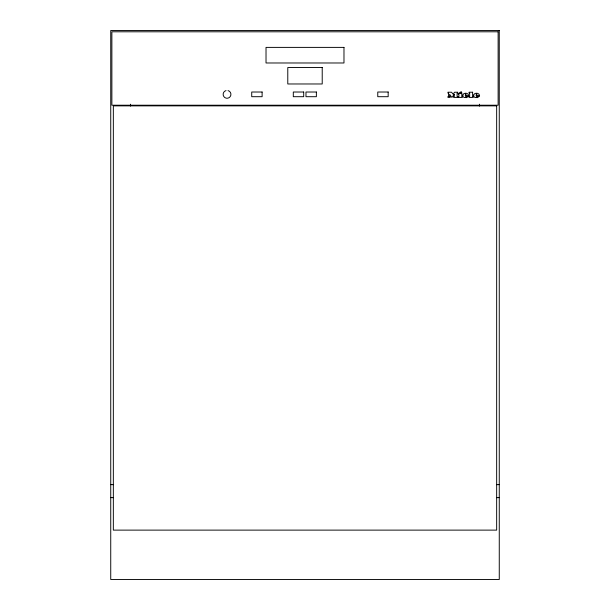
<?xml version="1.0" encoding="UTF-8"?>
<svg xmlns="http://www.w3.org/2000/svg" width="610" height="610" viewBox="0 0 610 610"><rect width="100%" height="100%" fill="white"/><g stroke="black" fill="none" stroke-linecap="round" stroke-linejoin="round"><path stroke-width="0.91" d="M110.738 484.645L113.597 484.645M496.403 484.645L499.262 484.645M110.738 497.638L113.597 497.638M496.403 497.638L499.262 497.638M479.445 104.203L479.445 106.109M130.555 104.203L130.555 106.109M228.041 90.593A3.896 3.896 0 0 1 230.229 96.594A3.896 3.896 0 0 1 223.839 96.594A3.896 3.896 0 0 1 226.028 90.593M462.761 95.107L463.127 96.761L464.118 97.417L466.604 97.63L468.648 96.189L465.842 96.769L465.262 95.663L468.739 95.663C468.571 92.636 463.6 92.301 462.761 95.107M473.612 95.107L473.978 96.761L474.961 97.417L477.455 97.63L479.498 96.189L476.684 96.769L476.105 95.663L479.582 95.663C479.414 92.636 474.443 92.301 473.612 95.107M454.252 94.291L451.918 97.417L449.6 94.336L449.6 96.548L450.218 96.548L450.218 97.417L447.938 97.417L447.938 96.548L448.563 96.548L448.563 93.071L447.938 93.071L447.938 92.224L451.56 92.224L453.077 94.169L454.595 92.224L457.767 92.224L457.767 93.071L457.103 93.071L457.103 96.548L457.767 96.548L457.767 97.417L453.619 97.417L453.619 96.548L454.252 96.548L454.252 94.291M465.704 93.986L465.262 95L466.147 95L465.704 93.986M476.547 93.986L476.105 95L476.997 95L476.547 93.986M461.732 92.552L459.97 93.368L459.574 92.529L461.343 91.706L461.732 92.552M499.262 30.5L110.738 30.5L110.738 579.5L499.262 579.5L499.262 30.5M498.126 31.796L111.874 31.796L111.874 105.217L498.126 105.217L498.126 31.796M343.979 47.389L266.021 47.389L266.021 62.982L343.979 62.982L343.979 47.389M322.217 67.535L287.783 67.535L287.783 83.974L322.217 83.974L322.217 67.535M262.117 92.019L251.724 92.019L251.724 96.7L262.117 96.7L262.117 92.019M303.704 92.019L293.303 92.019L293.303 96.7L303.704 96.7L303.704 92.019M316.369 92.019L305.976 92.019L305.976 96.7L316.369 96.7L316.369 92.019M388.166 92.019L377.765 92.019L377.765 96.7L388.166 96.7L388.166 92.019M472.605 92.224L469.029 92.224L469.029 93.071L469.654 93.071L469.654 96.548L469.029 96.548L469.029 97.417L473.246 97.417L473.246 96.548L472.605 96.548L472.605 92.224M461.793 93.482L458.293 93.482L458.293 94.413L458.911 94.413L458.911 96.548L458.293 96.548L458.293 97.417L462.395 97.417L462.395 96.548L461.793 96.548L461.793 93.482M496.662 105.865L113.338 105.865L113.338 530.12L496.662 530.12L496.662 105.865"/></g></svg>
